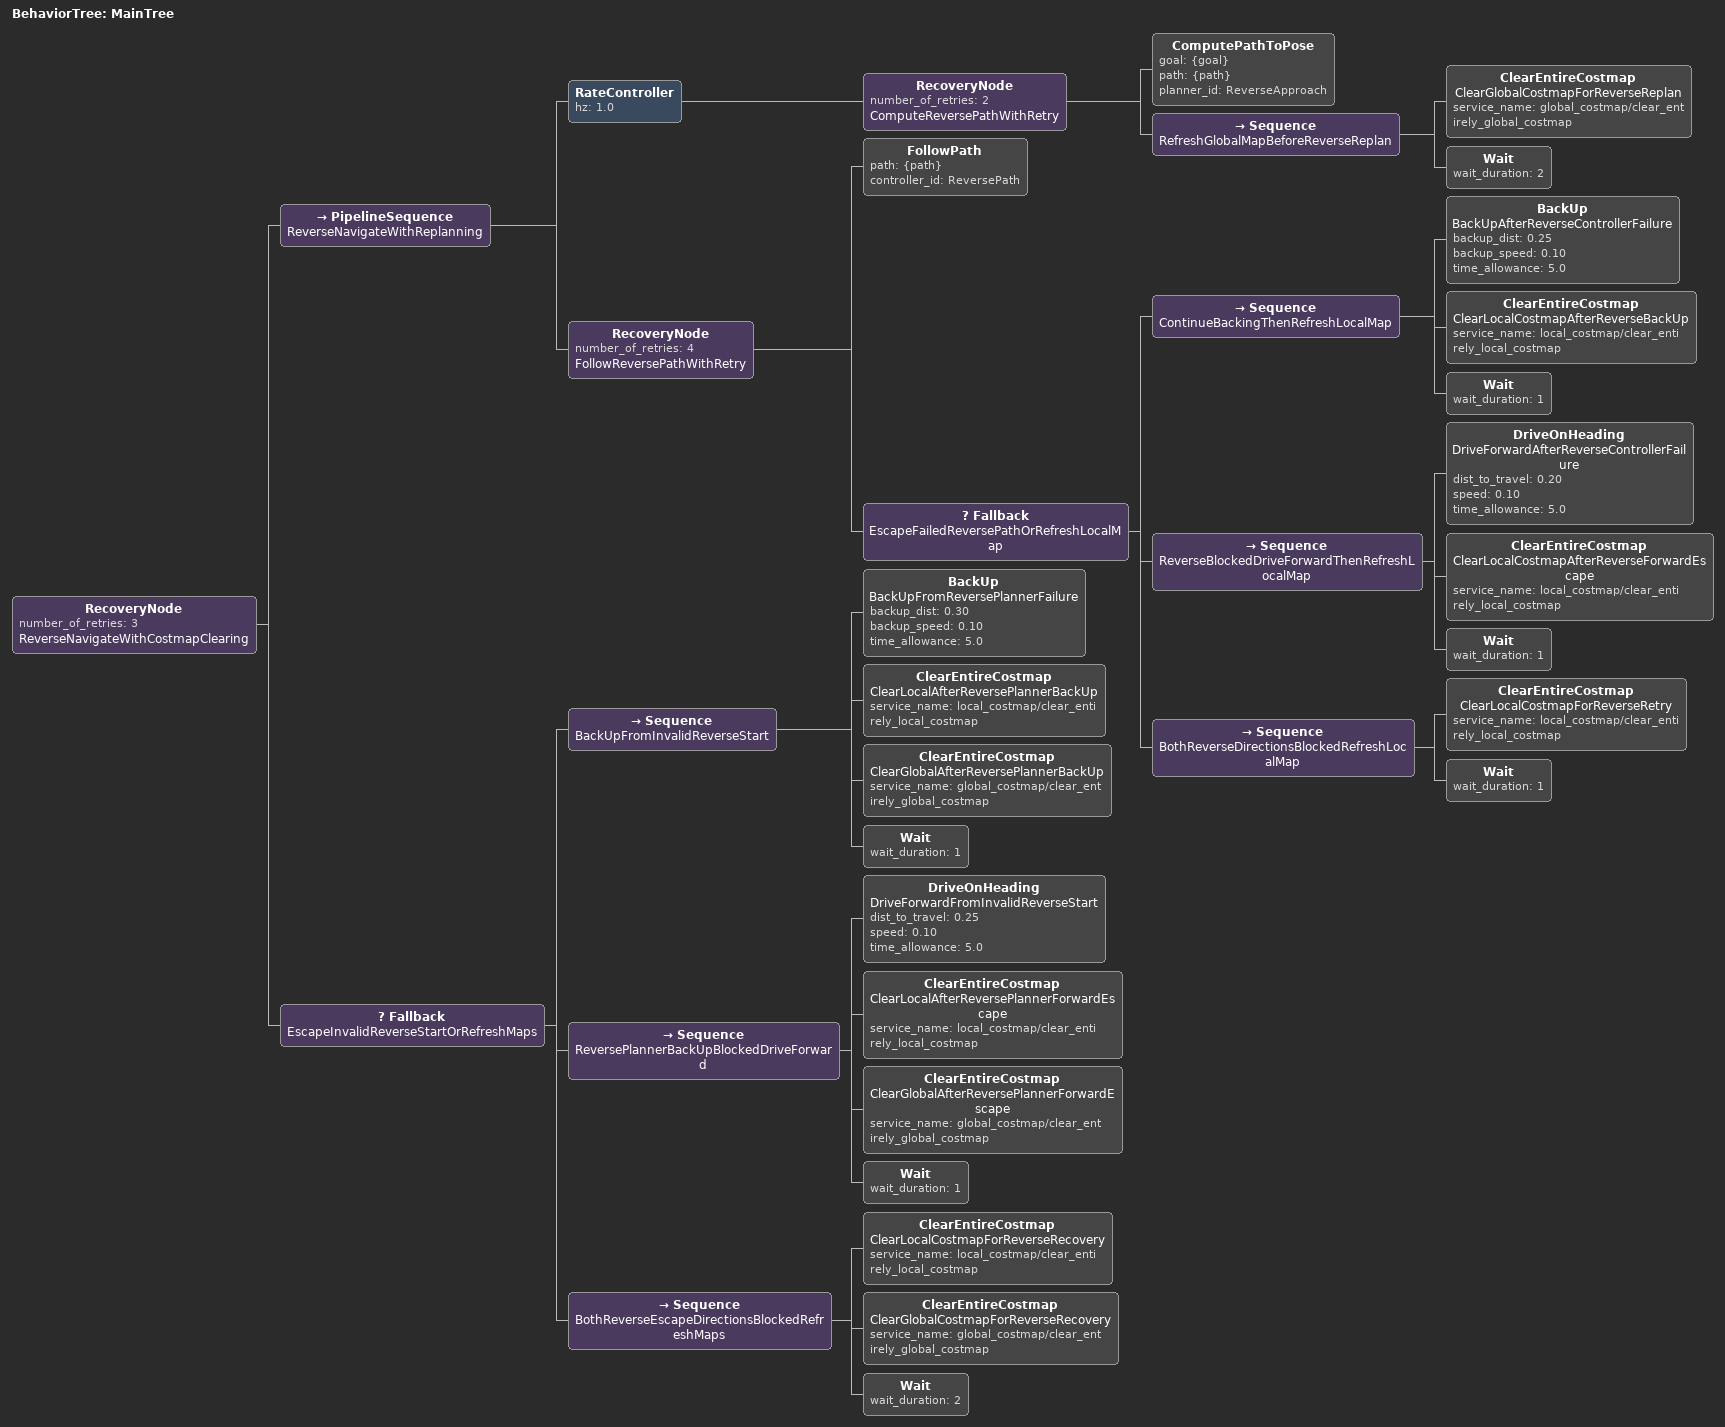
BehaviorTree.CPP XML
<root main_tree_to_execute="MainTree">
  <BehaviorTree ID="MainTree">
    <RecoveryNode number_of_retries="3" name="ReverseNavigateWithCostmapClearing">
      <PipelineSequence name="ReverseNavigateWithReplanning">
        <RateController hz="1.0">
          <RecoveryNode number_of_retries="2" name="ComputeReversePathWithRetry">
            <ComputePathToPose
              goal="{goal}" path="{path}" planner_id="ReverseApproach"/>
            <Sequence name="RefreshGlobalMapBeforeReverseReplan">
              <ClearEntireCostmap
                name="ClearGlobalCostmapForReverseReplan"
                service_name="global_costmap/clear_entirely_global_costmap"/>
              <Wait wait_duration="2"/>
            </Sequence>
          </RecoveryNode>
        </RateController>
        <RecoveryNode number_of_retries="4" name="FollowReversePathWithRetry">
          <FollowPath path="{path}" controller_id="ReversePath"/>
          <Fallback name="EscapeFailedReversePathOrRefreshLocalMap">
            <Sequence name="ContinueBackingThenRefreshLocalMap">
              <BackUp
                name="BackUpAfterReverseControllerFailure"
                backup_dist="0.25"
                backup_speed="0.10"
                time_allowance="5.0"/>
              <ClearEntireCostmap
                name="ClearLocalCostmapAfterReverseBackUp"
                service_name="local_costmap/clear_entirely_local_costmap"/>
              <Wait wait_duration="1"/>
            </Sequence>
            <Sequence name="ReverseBlockedDriveForwardThenRefreshLocalMap">
              <DriveOnHeading
                name="DriveForwardAfterReverseControllerFailure"
                dist_to_travel="0.20"
                speed="0.10"
                time_allowance="5.0"/>
              <ClearEntireCostmap
                name="ClearLocalCostmapAfterReverseForwardEscape"
                service_name="local_costmap/clear_entirely_local_costmap"/>
              <Wait wait_duration="1"/>
            </Sequence>
            <Sequence name="BothReverseDirectionsBlockedRefreshLocalMap">
              <ClearEntireCostmap
                name="ClearLocalCostmapForReverseRetry"
                service_name="local_costmap/clear_entirely_local_costmap"/>
              <Wait wait_duration="1"/>
            </Sequence>
          </Fallback>
        </RecoveryNode>
      </PipelineSequence>
      <Fallback name="EscapeInvalidReverseStartOrRefreshMaps">
        <Sequence name="BackUpFromInvalidReverseStart">
          <BackUp
            name="BackUpFromReversePlannerFailure"
            backup_dist="0.30"
            backup_speed="0.10"
            time_allowance="5.0"/>
          <ClearEntireCostmap
            name="ClearLocalAfterReversePlannerBackUp"
            service_name="local_costmap/clear_entirely_local_costmap"/>
          <ClearEntireCostmap
            name="ClearGlobalAfterReversePlannerBackUp"
            service_name="global_costmap/clear_entirely_global_costmap"/>
          <Wait wait_duration="1"/>
        </Sequence>
        <Sequence name="ReversePlannerBackUpBlockedDriveForward">
          <DriveOnHeading
            name="DriveForwardFromInvalidReverseStart"
            dist_to_travel="0.25"
            speed="0.10"
            time_allowance="5.0"/>
          <ClearEntireCostmap
            name="ClearLocalAfterReversePlannerForwardEscape"
            service_name="local_costmap/clear_entirely_local_costmap"/>
          <ClearEntireCostmap
            name="ClearGlobalAfterReversePlannerForwardEscape"
            service_name="global_costmap/clear_entirely_global_costmap"/>
          <Wait wait_duration="1"/>
        </Sequence>
        <Sequence name="BothReverseEscapeDirectionsBlockedRefreshMaps">
          <ClearEntireCostmap
            name="ClearLocalCostmapForReverseRecovery"
            service_name="local_costmap/clear_entirely_local_costmap"/>
          <ClearEntireCostmap
            name="ClearGlobalCostmapForReverseRecovery"
            service_name="global_costmap/clear_entirely_global_costmap"/>
          <Wait wait_duration="2"/>
        </Sequence>
      </Fallback>
    </RecoveryNode>
  </BehaviorTree>
</root>
